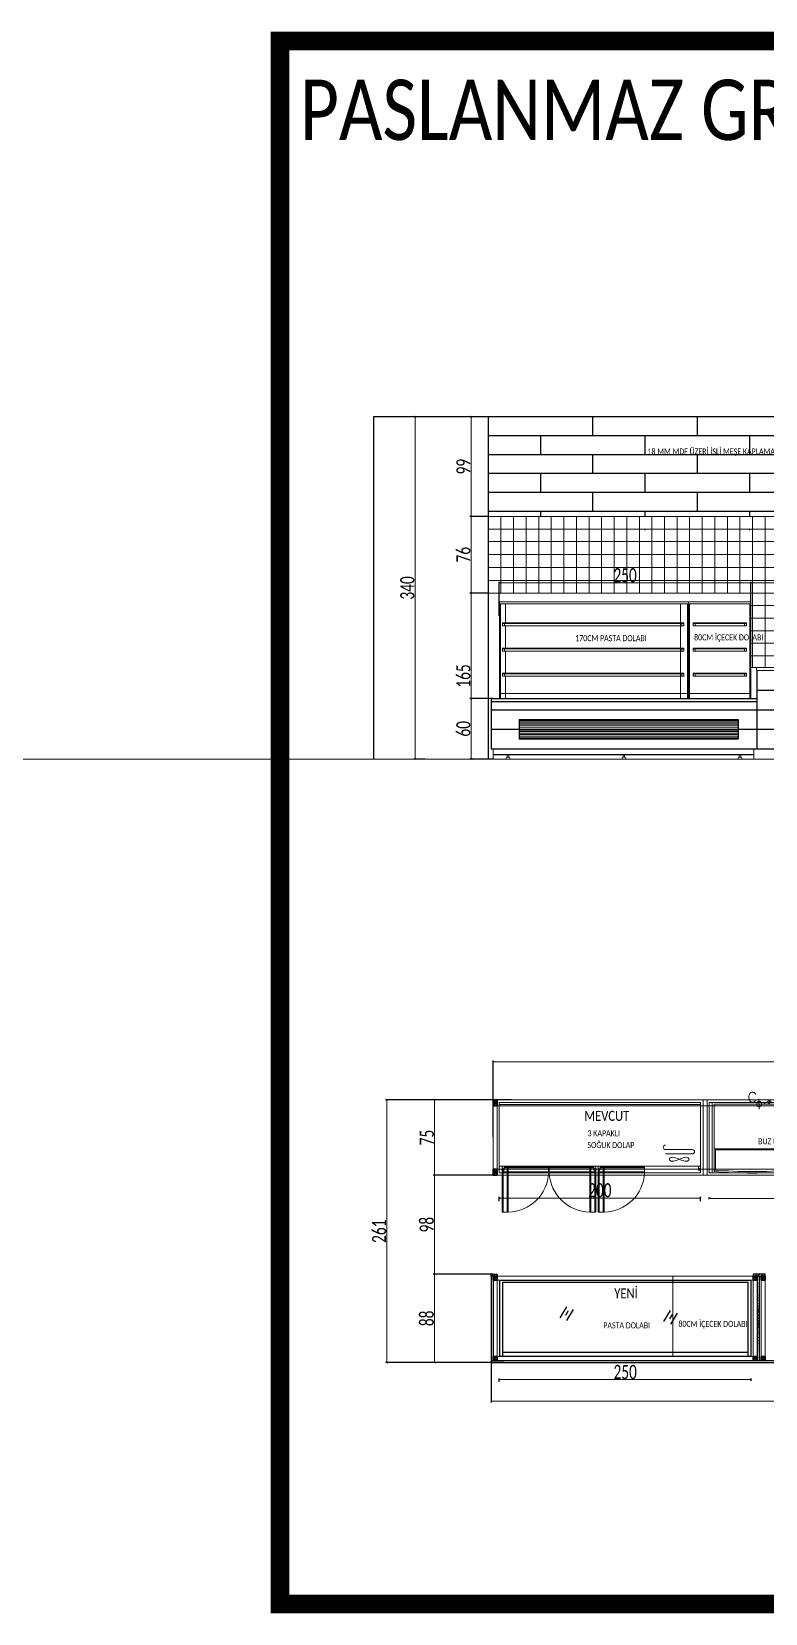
# Model space of a CAD drawing. Header units: millimetres. Extents: x 254888 to 263239, y -110593 to -105042.
# Drawn here: x 256853 to 257583, y -110593 to -109021 of the extents above; entities that cross this region are included whole.
import ezdxf
from ezdxf import colors
from ezdxf.entities.mleader import LeaderData, LeaderLine
from ezdxf.math import Vec2, Vec3

# ---------------------------------------------------------------- set-up
doc = ezdxf.new("R2010")
doc.units = ezdxf.units.MM
doc.header["$PDMODE"] = 2
doc.layers.get('0').update_dxf_attribs({"lineweight": 20})
for name, color, linetype, lineweight in [('ahsap', 34, 'Continuous', 25), ('ahsaparka', 28, 'Continuous', 20), ('ahşap', 32, 'Continuous', 25), ('alcıpan', 14, 'Continuous', 25), ('alçıpan', 12, 'Continuous', 20), ('CAM', 141, 'Continuous', 0), ('demir-1', 103, 'Continuous', 20), ('ince', 58, 'Continuous', 18), ('KP', 167, 'Continuous', 30), ('makineekipman', 156, 'Continuous', 20), ('mermer', 142, 'Continuous', 15), ('mutfak ekipmanları', 167, 'Continuous', 25), ('PASLANMAZ', 19, 'Continuous', 18), ('seramik', 150, 'Continuous', 20), ('ölçü', 251, 'Continuous', 5)]:
    doc.layers.add(name, color=color, linetype=linetype, lineweight=lineweight)
doc.layers.add('yazı', color=11, linetype='Continuous')
doc.styles.add('SIMPLEX', font='SIMPLEX')
doc.styles.add('text2', font='calibri.ttf', dxfattribs={"width": 0.8})
doc.styles.add('Ölçü50', font='calibri.ttf', dxfattribs={"width": 0.7})
doc.dimstyles.new('olcu10', dxfattribs={"dimtxt": 14, "dimasz": 2, "dimexe": 1.25, "dimexo": 0.625, "dimgap": 0.5, "dimtad": 1, "dimdec": 1, "dimrnd": 0.5, "dimzin": 9, "dimtxsty": 'Ölçü50', "dimblk": 'ARCHTICK', "dimcen": 2, "dimclrd": 256, "dimclre": 256, "dimclrt": 6, "dimazin": 2, "dimtfac": 1, "dimtdec": 1, "dimtix": 1, "dimtmove": 0, "dimatfit": 3, "dimldrblk": 'ARCHTICK', "dimfxl": 1, "dimlwd": -1, "dimarcsym": 0})
pattern_1 = [(45, (-22217.945, 5244.4634), (-1.414213562, 1.414213562), []), (45, (-22217.845, 5244.4634), (-1.414213562, 1.414213562), [])]

# ---------------------------------------------------------------- blocks, each defined once
blk = doc.blocks.new('fdg')
at = {"layer": 'KP'}
blk.add_lwpolyline([(249315.5, -96506), (249319.5, -96506), (249319.5, -96510), (249315.5, -96510), (249315.5, -96506), (249319.5, -96510), (249319.5, -96506), (249315.5, -96510)], dxfattribs=at)
blk = doc.blocks.new('60lik')
at = {"layer": 'KP'}
blk.add_lwpolyline([(260700.2, -106004.3), (260704.2, -106004.3), (260704.2, -106010.3), (260700.2, -106010.3), (260700.2, -106004.3), (260704.2, -106010.3), (260704.2, -106004.3), (260700.2, -106010.3)], dxfattribs=at)
blk = doc.blocks.new('PD')
at = {"layer": 'mutfak ekipmanları'}
for p, q in [((259693.1, -106262.8), (259443, -106262.8)), ((259443, -106262.8), (259443, -106337.8)), ((259690.1, -106264.8), (259446, -106264.8)), ((259446, -106264.8), (259446, -106337.8)), ((259690.1, -106337.8), (259690.1, -106264.8)), ((259693.1, -106337.8), (259693.1, -106262.8)), ((259503.4, -106299.9), (259510, -106288.9)), ((259511.4, -106292.8), (259508.8, -106297.3)), ((259510.1, -106302.4), (259516.7, -106291.5)), ((259606.6, -106303.4), (259613.2, -106292.5)), ((259614.6, -106296.4), (259612, -106300.8)), ((259613.3, -106306), (259619.9, -106295)), ((259446, -106333.8), (259690.1, -106333.8)), ((259443, -106337.8), (259693.1, -106337.8))]:
    blk.add_line(p, q, dxfattribs=at)
at = {"layer": 'yazı', "insert": (259546.3, -106304.3, 0), "char_height": 6, "attachment_point": 1, "style": 'text2'}
blk.add_mtext_dynamic_manual_height_columns('PASTA DOLABI', width=527.008, gutter_width=12.5, heights=[0], dxfattribs=at)
blk = doc.blocks.new('_ArchTick')
at = {"color": 0, "linetype": 'ByBlock', "const_width": 0.15}
blk.add_lwpolyline([(-0.5, -0.5), (0.5, 0.5)], dxfattribs=at)
blk = doc.blocks.new('*D39')
at = {"layer": 'DEFPOINTS', "color": 0, "transparency": 16777216}
for p in [(257312.7, -109684.1, 0), (257290.1, -109744.1), (257311.9, -109744.1, 0)]:
    blk.add_point(p, dxfattribs=at)
at = {"layer": 'ölçü', "lineweight": -2, "transparency": 16777216}
for p, q in [((257312.1, -109684.1), (257288.9, -109684.1)), ((257311.3, -109744.1), (257288.9, -109744.1))]:
    blk.add_line(p, q, dxfattribs=at)
at = {"layer": 'ölçü', "transparency": 16777216}
blk.add_line((257290.1, -109684.1), (257290.1, -109744.1), dxfattribs=at)
at = {"layer": 'ölçü', "transparency": 16777216, "xscale": 2, "yscale": 2, "zscale": 2}
for p, rotation in [((257290.1, -109684.1), 90), ((257290.1, -109744.1), 270)]:
    blk.add_blockref('_ArchTick', p, dxfattribs=dict(at, rotation=rotation))
at = {"layer": 'ölçü', "color": 6, "transparency": 16777216, "insert": (257282.4, -109714.1), "char_height": 14, "attachment_point": 5, "rotation": 90, "style": 'Ölçü50'}
blk.add_mtext('60', dxfattribs=at)
blk = doc.blocks.new('*D40')
at = {"layer": 'DEFPOINTS', "color": 0, "transparency": 16777216}
for p in [(257290.1, -109579.2), (257307.3, -109579.2), (257311.9, -109744.1, 0)]:
    blk.add_point(p, dxfattribs=at)
at = {"layer": 'ölçü', "lineweight": -2, "transparency": 16777216}
for p, q in [((257306.6, -109579.2), (257288.9, -109579.2)), ((257311.3, -109744.1), (257288.9, -109744.1))]:
    blk.add_line(p, q, dxfattribs=at)
at = {"layer": 'ölçü', "transparency": 16777216}
blk.add_line((257290.1, -109744.1), (257290.1, -109579.2), dxfattribs=at)
at = {"layer": 'ölçü', "transparency": 16777216, "xscale": 2, "yscale": 2, "zscale": 2}
for p, rotation in [((257290.1, -109579.2), 90), ((257290.1, -109744.1), 270)]:
    blk.add_blockref('_ArchTick', p, dxfattribs=dict(at, rotation=rotation))
at = {"layer": 'ölçü', "color": 6, "transparency": 16777216, "insert": (257282.4, -109661.6), "char_height": 14, "attachment_point": 5, "rotation": 90, "style": 'Ölçü50'}
blk.add_mtext('165', dxfattribs=at)
blk = doc.blocks.new('*D41')
at = {"layer": 'DEFPOINTS', "color": 0, "transparency": 16777216}
for p in [(257290.1, -109503.1), (257307.3, -109503.1, 0), (257307.3, -109579.2)]:
    blk.add_point(p, dxfattribs=at)
at = {"layer": 'ölçü', "lineweight": -2, "transparency": 16777216}
for p, q in [((257306.6, -109503.1), (257288.9, -109503.1)), ((257306.6, -109579.2), (257288.9, -109579.2))]:
    blk.add_line(p, q, dxfattribs=at)
at = {"layer": 'ölçü', "transparency": 16777216}
blk.add_line((257290.1, -109579.2), (257290.1, -109503.1), dxfattribs=at)
at = {"layer": 'ölçü', "transparency": 16777216, "xscale": 2, "yscale": 2, "zscale": 2}
for p, rotation in [((257290.1, -109503.1), 90), ((257290.1, -109579.2), 270)]:
    blk.add_blockref('_ArchTick', p, dxfattribs=dict(at, rotation=rotation))
at = {"layer": 'ölçü', "color": 6, "transparency": 16777216, "insert": (257282.4, -109541.1), "char_height": 14, "attachment_point": 5, "rotation": 90, "style": 'Ölçü50'}
blk.add_mtext('76', dxfattribs=at)
blk = doc.blocks.new('*D42')
at = {"layer": 'DEFPOINTS', "color": 0, "transparency": 16777216}
for p in [(257290.1, -109404.1), (257307.3, -109404.1), (257307.3, -109503.1, 0)]:
    blk.add_point(p, dxfattribs=at)
at = {"layer": 'ölçü', "lineweight": -2, "transparency": 16777216}
for p, q in [((257306.6, -109404.1), (257288.9, -109404.1)), ((257306.6, -109503.1), (257288.9, -109503.1))]:
    blk.add_line(p, q, dxfattribs=at)
at = {"layer": 'ölçü', "transparency": 16777216}
blk.add_line((257290.1, -109503.1), (257290.1, -109404.1), dxfattribs=at)
at = {"layer": 'ölçü', "transparency": 16777216, "xscale": 2, "yscale": 2, "zscale": 2}
for p, rotation in [((257290.1, -109404.1), 90), ((257290.1, -109503.1), 270)]:
    blk.add_blockref('_ArchTick', p, dxfattribs=dict(at, rotation=rotation))
at = {"layer": 'ölçü', "color": 6, "transparency": 16777216, "insert": (257282.4, -109453.6), "char_height": 14, "attachment_point": 5, "rotation": 90, "style": 'Ölçü50'}
blk.add_mtext('99', dxfattribs=at)
blk = doc.blocks.new('*D43')
at = {"layer": 'DEFPOINTS', "color": 0, "transparency": 16777216}
for p in [(257568.1, -109569.2), (257318.1, -109602.6, 0), (257568.1, -109607.8, 0)]:
    blk.add_point(p, dxfattribs=at)
at = {"layer": 'ölçü', "lineweight": -2, "transparency": 16777216}
for p, q in [((257318.1, -109602), (257318.1, -109568)), ((257568.1, -109607.2), (257568.1, -109568))]:
    blk.add_line(p, q, dxfattribs=at)
at = {"layer": 'ölçü', "transparency": 16777216}
blk.add_line((257318.1, -109569.2), (257568.1, -109569.2), dxfattribs=at)
at = {"layer": 'ölçü', "transparency": 16777216, "xscale": 2, "yscale": 2, "zscale": 2, "rotation": 180}
blk.add_blockref('_ArchTick', (257318.1, -109569.2), dxfattribs=at)
at = {"layer": 'ölçü', "transparency": 16777216, "xscale": 2, "yscale": 2, "zscale": 2}
blk.add_blockref('_ArchTick', (257568.1, -109569.2), dxfattribs=at)
at = {"layer": 'ölçü', "color": 6, "transparency": 16777216, "insert": (257443.1, -109561.6), "char_height": 14, "attachment_point": 5, "style": 'Ölçü50'}
blk.add_mtext('250', dxfattribs=at)
blk = doc.blocks.new('*D44')
at = {"layer": 'DEFPOINTS', "color": 0, "transparency": 16777216}
for p in [(258379.8, -109566.7), (258379.8, -109569.2), (257568.1, -109607.8, 0)]:
    blk.add_point(p, dxfattribs=at)
at = {"layer": 'ölçü', "lineweight": -2, "transparency": 16777216}
for p, q in [((257568.1, -109607.2), (257568.1, -109568)), ((258379.8, -109567.3), (258379.8, -109570.5))]:
    blk.add_line(p, q, dxfattribs=at)
at = {"layer": 'ölçü', "transparency": 16777216}
blk.add_line((257568.1, -109569.2), (258379.8, -109569.2), dxfattribs=at)
at = {"layer": 'ölçü', "transparency": 16777216, "xscale": 2, "yscale": 2, "zscale": 2, "rotation": 180}
blk.add_blockref('_ArchTick', (257568.1, -109569.2), dxfattribs=at)
at = {"layer": 'ölçü', "transparency": 16777216, "xscale": 2, "yscale": 2, "zscale": 2}
blk.add_blockref('_ArchTick', (258379.8, -109569.2), dxfattribs=at)
at = {"layer": 'ölçü', "color": 6, "transparency": 16777216, "insert": (257973.9, -109560.1), "char_height": 14, "attachment_point": 5, "style": 'Ölçü50'}
blk.add_mtext('811,5', dxfattribs=at)
blk = doc.blocks.new('*D45')
at = {"layer": 'DEFPOINTS', "color": 0, "transparency": 16777216}
for p in [(257309.9, -110317.2), (258379.8, -110317.2), (258379.8, -110382.3)]:
    blk.add_point(p, dxfattribs=at)
at = {"layer": 'ölçü', "lineweight": -2, "transparency": 16777216}
for p, q in [((257309.9, -110317.9), (257309.9, -110383.6)), ((258379.8, -110317.9), (258379.8, -110383.6))]:
    blk.add_line(p, q, dxfattribs=at)
at = {"layer": 'ölçü', "transparency": 16777216}
blk.add_line((257309.9, -110382.3), (258379.8, -110382.3), dxfattribs=at)
at = {"layer": 'ölçü', "transparency": 16777216, "xscale": 2, "yscale": 2, "zscale": 2, "rotation": 180}
blk.add_blockref('_ArchTick', (257309.9, -110382.3), dxfattribs=at)
at = {"layer": 'ölçü', "transparency": 16777216, "xscale": 2, "yscale": 2, "zscale": 2}
blk.add_blockref('_ArchTick', (258379.8, -110382.3), dxfattribs=at)
at = {"layer": 'ölçü', "color": 6, "transparency": 16777216, "insert": (257844.8, -110374.6), "char_height": 14, "attachment_point": 5, "style": 'Ölçü50'}
blk.add_mtext('1070', dxfattribs=at)
blk = doc.blocks.new('*D128')
at = {"layer": 'DEFPOINTS', "color": 0, "transparency": 16777216}
for p in [(257253.7, -110255.9), (257312.4, -110255.9), (257323.2, -110343.9)]:
    blk.add_point(p, dxfattribs=at)
at = {"layer": 'ölçü', "lineweight": -2, "transparency": 16777216}
for p, q in [((257311.8, -110255.9), (257252.4, -110255.9)), ((257322.5, -110343.9), (257252.4, -110343.9))]:
    blk.add_line(p, q, dxfattribs=at)
at = {"layer": 'ölçü', "transparency": 16777216}
blk.add_line((257253.7, -110343.9), (257253.7, -110255.9), dxfattribs=at)
at = {"layer": 'ölçü', "transparency": 16777216, "xscale": 2, "yscale": 2, "zscale": 2}
for p, rotation in [((257253.7, -110255.9), 90), ((257253.7, -110343.9), 270)]:
    blk.add_blockref('_ArchTick', p, dxfattribs=dict(at, rotation=rotation))
at = {"layer": 'ölçü', "color": 6, "transparency": 16777216, "insert": (257246, -110299.9), "char_height": 14, "attachment_point": 5, "rotation": 90, "style": 'Ölçü50'}
blk.add_mtext('88', dxfattribs=at)
blk = doc.blocks.new('*D129')
at = {"layer": 'DEFPOINTS', "color": 0, "transparency": 16777216}
for p in [(257253.7, -110157.7), (257311.9, -110157.7), (257312.4, -110255.9)]:
    blk.add_point(p, dxfattribs=at)
at = {"layer": 'ölçü', "lineweight": -2, "transparency": 16777216}
for p, q in [((257311.3, -110157.7), (257252.4, -110157.7)), ((257311.8, -110255.9), (257252.4, -110255.9))]:
    blk.add_line(p, q, dxfattribs=at)
at = {"layer": 'ölçü', "transparency": 16777216}
blk.add_line((257253.7, -110255.9), (257253.7, -110157.7), dxfattribs=at)
at = {"layer": 'ölçü', "transparency": 16777216, "xscale": 2, "yscale": 2, "zscale": 2}
for p, rotation in [((257253.7, -110157.7), 90), ((257253.7, -110255.9), 270)]:
    blk.add_blockref('_ArchTick', p, dxfattribs=dict(at, rotation=rotation))
at = {"layer": 'ölçü', "color": 6, "transparency": 16777216, "insert": (257246, -110206.8), "char_height": 14, "attachment_point": 5, "rotation": 90, "style": 'Ölçü50'}
blk.add_mtext('98', dxfattribs=at)
blk = doc.blocks.new('*D130')
at = {"layer": 'DEFPOINTS', "color": 0, "transparency": 16777216}
for p in [(257253.7, -110082.7), (257320.4, -110082.7), (257311.9, -110157.7)]:
    blk.add_point(p, dxfattribs=at)
at = {"layer": 'ölçü', "lineweight": -2, "transparency": 16777216}
for p, q in [((257319.7, -110082.7), (257252.4, -110082.7)), ((257311.3, -110157.7), (257252.4, -110157.7))]:
    blk.add_line(p, q, dxfattribs=at)
at = {"layer": 'ölçü', "transparency": 16777216}
blk.add_line((257253.7, -110157.7), (257253.7, -110082.7), dxfattribs=at)
at = {"layer": 'ölçü', "transparency": 16777216, "xscale": 2, "yscale": 2, "zscale": 2}
for p, rotation in [((257253.7, -110082.7), 90), ((257253.7, -110157.7), 270)]:
    blk.add_blockref('_ArchTick', p, dxfattribs=dict(at, rotation=rotation))
at = {"layer": 'ölçü', "color": 6, "transparency": 16777216, "insert": (257246.1, -110120.2), "char_height": 14, "attachment_point": 5, "rotation": 90, "style": 'Ölçü50'}
blk.add_mtext('75', dxfattribs=at)
blk = doc.blocks.new('*D131')
at = {"layer": 'DEFPOINTS', "color": 0, "transparency": 16777216}
for p in [(257330.9, -110082.7), (257206.3, -110343.9), (257323.2, -110343.9)]:
    blk.add_point(p, dxfattribs=at)
at = {"layer": 'ölçü', "lineweight": -2, "transparency": 16777216}
for p, q in [((257330.3, -110082.7), (257205.1, -110082.7)), ((257322.5, -110343.9), (257205.1, -110343.9))]:
    blk.add_line(p, q, dxfattribs=at)
at = {"layer": 'ölçü', "transparency": 16777216}
blk.add_line((257206.3, -110082.7), (257206.3, -110343.9), dxfattribs=at)
at = {"layer": 'ölçü', "transparency": 16777216, "xscale": 2, "yscale": 2, "zscale": 2}
for p, rotation in [((257206.3, -110082.7), 90), ((257206.3, -110343.9), 270)]:
    blk.add_blockref('_ArchTick', p, dxfattribs=dict(at, rotation=rotation))
at = {"layer": 'ölçü', "color": 6, "transparency": 16777216, "insert": (257198.7, -110213.3), "char_height": 14, "attachment_point": 5, "rotation": 90, "style": 'Ölçü50'}
blk.add_mtext('261', dxfattribs=at)
blk = doc.blocks.new('*D133')
at = {"layer": 'DEFPOINTS', "color": 0, "transparency": 16777216}
for p in [(257233.4, -109404.1), (257234.4, -109744.1), (257245.1, -109744.1)]:
    blk.add_point(p, dxfattribs=at)
at = {"layer": 'ölçü', "lineweight": -2, "transparency": 16777216}
for p, q in [((257234, -109404.1), (257235.6, -109404.1)), ((257244.5, -109744.1), (257233.1, -109744.1))]:
    blk.add_line(p, q, dxfattribs=at)
at = {"layer": 'ölçü', "transparency": 16777216}
blk.add_line((257234.4, -109404.1), (257234.4, -109744.1), dxfattribs=at)
at = {"layer": 'ölçü', "transparency": 16777216, "xscale": 2, "yscale": 2, "zscale": 2}
for p, rotation in [((257234.4, -109404.1), 90), ((257234.4, -109744.1), 270)]:
    blk.add_blockref('_ArchTick', p, dxfattribs=dict(at, rotation=rotation))
at = {"layer": 'ölçü', "color": 6, "transparency": 16777216, "insert": (257226.7, -109574.1), "char_height": 14, "attachment_point": 5, "rotation": 90, "style": 'Ölçü50'}
blk.add_mtext('340', dxfattribs=at)
blk = doc.blocks.new('buz makinası')
for p, q in [((1.5, 65.7), (1.5, 45.5)), ((75.1, 65.6), (75.1, 45.5)), ((0.1, 44.4), (76, 44.4)), ((75.1, 45.5), (1.5, 45.5)), ((44.7, -5.2), (44.8, 5)), ((65.4, 0), (75.7, 0)), ((70.5, -5.1), (70.5, 5.1)), ((55.4, -1), (55.2, -3.3)), ((55.2, -3), (56.2, -3.1)), ((55.3, -2.2), (57.1, -2.4)), ((55.4, -1.4), (56.4, -1.5))]:
    blk.add_line(p, q)
blk.add_lwpolyline([(76, 67), (76, 0), (0, 0), (0, 67)])
blk.add_lwpolyline([(55.2, -3.3, -0.063324), (54.4, -3.2, -0.07639), (53.8, -2.9, -0.107132), (53.5, -2.4, -0.14755), (53.4, -1.9, -0.14755), (53.5, -1.5, -0.107132), (54, -1.2, -0.07639), (54.6, -1, -0.063324), (55.4, -1, -0.063324)], format="xyb")
for centre in [(44.8, -0.1), (70.5, 0)]:
    blk.add_circle(centre, 2.54)
for centre, radius, start, end in [((38, -432.8), 501.3, 85.6523, 94.3477), ((38, -432.8), 499.8, 85.6397, 94.3477), ((53.4, 2.5), 4.47, 216.6875, 269.2772)]:
    blk.add_arc(centre, radius, start, end)
at = {"style": 'SIMPLEX', "text_generation_flag": 4}
for s, p in [('C', (33.4, -1.8)), ('D', (73.8, -2))]:
    blk.add_text(s, height=10.2, rotation=359.8355, dxfattribs=at).set_placement(p)
blk = doc.blocks.new('kademeli tezgah')
for p, q in [((3, -70, 0), (3, 0, 0)), ((153, 0, 0), (3, 0, 0)), ((6, -70, 0), (6, 0, 0)), ((150, -70, 0), (150, 0, 0)), ((153, -70, 0), (153, 0, 0)), ((153, -70, 0), (3, -70, 0))]:
    blk.add_line(p, q)
at = {"extrusion": (-1.28212e-09, 2.13547e-09, 1), "elevation": 0}
blk.add_lwpolyline([(147.6, -10), (147.6, -70), (87.6, -70), (87.6, -10)], close=True, dxfattribs=at)
at = {"extrusion": (1.28208e-09, -2.13547e-09, -1), "zscale": -1, "rotation": 180.0000002670029}
blk.add_blockref('buz makinası', (-7.7, -1.7, 0), dxfattribs=at)
blk = doc.blocks.new('mevcutt')
at = {"layer": 'makineekipman', "extrusion": (-6.3311e-09, 1.52846e-08, 1)}
for p, q in [((260610.5, -105749.5, 0), (260410.5, -105749.5, 0)), ((260608.5, -105811, 0), (260410.5, -105811, 0)), ((260413.4, -105812.5, 0), (260413.4, -105816.5, 0)), ((260413.4, -105816.5, 0), (260459.6, -105816.5, 0)), ((260414.4, -105815, 0), (260414.4, -105856.5, 0)), ((260459.6, -105812.5, 0), (260415.4, -105812.5, 0)), ((260418.4, -105856.5, 0), (260418.4, -105811, 0)), ((260459.6, -105816.5, 0), (260459.6, -105812.5, 0)), ((260460.3, -105816.5, 0), (260460.3, -105812.5, 0)), ((260460.3, -105812.5, 0), (260504.5, -105812.5, 0)), ((260506.5, -105816.5, 0), (260460.3, -105816.5, 0)), ((260501.5, -105856.5, 0), (260501.5, -105811, 0)), ((260505.5, -105815, 0), (260505.5, -105856.5, 0)), ((260506.5, -105812.5, 0), (260506.5, -105816.5, 0)), ((260508.7, -105812.5, 0), (260508.7, -105816.5, 0)), ((260508.7, -105816.5, 0), (260554.9, -105816.5, 0)), ((260509.7, -105815, 0), (260509.7, -105856.5, 0)), ((260554.9, -105812.5, 0), (260510.7, -105812.5, 0)), ((260513.7, -105856.5, 0), (260513.7, -105811, 0)), ((260554.9, -105816.5, 0), (260554.9, -105812.5, 0))]:
    blk.add_line(p, q, dxfattribs=at)
at = {"layer": 'makineekipman', "extrusion": (-6.3311e-09, 1.52846e-08, 1), "elevation": 0}
blk.add_lwpolyline([(260410.5, -105817.5), (260610.5, -105817.5), (260610.5, -105747.5), (260410.5, -105747.5)], close=True, dxfattribs=at)
for points in [[(260602.5, -105794.4), (260575.8, -105794.4, -1), (260575.8, -105790)], [(260575.8, -105798.7), (260602.5, -105798.7, 1), (260602.5, -105794.4)]]:
    blk.add_lwpolyline(points, format="xyb", dxfattribs=at)
at = {"layer": 'makineekipman', "extrusion": (-6.3311e-09, 1.52846e-08, 1)}
blk.add_lwpolyline([(260596.3, -105806), (260594.9, -105805.9), (260593.2, -105805.4), (260591.3, -105804.8), (260589.4, -105804), (260587.4, -105803.3), (260585.6, -105802.7), (260583.9, -105802.2), (260582.4, -105802), (260581.3, -105802.2), (260580.4, -105802.7), (260579.9, -105803.3), (260579.8, -105804), (260579.9, -105804.8), (260580.4, -105805.4), (260581.3, -105805.9), (260582.4, -105806), (260583.9, -105805.9), (260585.6, -105805.4), (260587.4, -105804.8), (260589.4, -105804), (260591.3, -105803.3), (260593.2, -105802.7), (260594.9, -105802.2), (260596.3, -105802), (260597.5, -105802.2), (260598.3, -105802.7), (260598.8, -105803.3), (260599, -105804), (260598.8, -105804.8), (260598.3, -105805.4), (260597.5, -105805.9)], close=True, dxfattribs=at)
at = {"layer": 'makineekipman', "extrusion": (-6.3311e-09, 1.52846e-08, 1), "elevation": 0}
for points in [[(260415.4, -105814.5), (260415.4, -105811), (260413.4, -105811), (260413.4, -105814.5)], [(260419.4, -105811), (260413.4, -105811), (260413.4, -105856.5), (260419.4, -105856.5), (260419.4, -105811)], [(260413.4, -105811.5), (260413.4, -105817.5), (260459.6, -105817.5), (260459.6, -105811.5), (260415.4, -105811.5)], [(260506.5, -105811.5), (260506.5, -105817.5), (260460.3, -105817.5), (260460.3, -105811.5), (260504.5, -105811.5)], [(260500.5, -105811), (260506.5, -105811), (260506.5, -105856.5), (260500.5, -105856.5), (260500.5, -105811)], [(260504.5, -105814.5), (260504.5, -105811), (260506.5, -105811), (260506.5, -105814.5)], [(260510.7, -105814.5), (260510.7, -105811), (260508.7, -105811), (260508.7, -105814.5)], [(260514.7, -105811), (260508.7, -105811), (260508.7, -105856.5), (260514.7, -105856.5), (260514.7, -105811)], [(260508.7, -105811.5), (260508.7, -105817.5), (260554.9, -105817.5), (260554.9, -105811.5), (260510.7, -105811.5)], [(260608.5, -105814.5), (260608.5, -105811), (260610.5, -105811), (260610.5, -105814.5)]]:
    blk.add_lwpolyline(points, dxfattribs=at)
at = {"layer": 'makineekipman', "extrusion": (-6.3311e-09, 1.52846e-08, 1)}
for centre in [(260414.4, -105813.8, 0), (260505.6, -105813.8, 0), (260509.6, -105813.8, 0), (260609.5, -105813.8, 0)]:
    blk.add_circle(centre, 0.596, dxfattribs=at)
for centre, radius, start, end in [((260414.4, -105813.7, 0), 1.25, 216.8699, 323.1301), ((260418.8, -105815.6, 0), 40.9, 270.8691, 357.3948), ((260501.1, -105815.6, 0), 40.9, 182.6052, 269.1309), ((260505.5, -105813.7, 0), 1.25, 216.8699, 323.1301), ((260509.7, -105813.7, 0), 1.25, 216.8699, 323.1301), ((260514.1, -105815.6, 0), 40.9, 270.8691, 357.3948), ((260609.5, -105813.7, 0), 1.25, 216.8328, 323.093)]:
    blk.add_arc(centre, radius, start, end, dxfattribs=at)
blk = doc.blocks.new('*D134')
at = {"layer": 'DEFPOINTS', "color": 0, "transparency": 16777216}
for p in [(257318, -110183.9, 0), (257518, -110180.4), (257518, -110183.9, 0)]:
    blk.add_point(p, dxfattribs=at)
at = {"layer": 'ölçü', "lineweight": -2, "transparency": 16777216}
for p, q in [((257318, -110183.3), (257318, -110179.1)), ((257518, -110183.3), (257518, -110179.1))]:
    blk.add_line(p, q, dxfattribs=at)
at = {"layer": 'ölçü', "transparency": 16777216}
blk.add_line((257318, -110180.4), (257518, -110180.4), dxfattribs=at)
at = {"layer": 'ölçü', "transparency": 16777216, "xscale": 2, "yscale": 2, "zscale": 2, "rotation": 180}
blk.add_blockref('_ArchTick', (257318, -110180.4), dxfattribs=at)
at = {"layer": 'ölçü', "transparency": 16777216, "xscale": 2, "yscale": 2, "zscale": 2}
blk.add_blockref('_ArchTick', (257518, -110180.4), dxfattribs=at)
at = {"layer": 'ölçü', "color": 6, "transparency": 16777216, "insert": (257418, -110172.7), "char_height": 14, "attachment_point": 5, "style": 'Ölçü50'}
blk.add_mtext('200', dxfattribs=at)
blk = doc.blocks.new('*D135')
at = {"layer": 'DEFPOINTS', "color": 0, "transparency": 16777216}
for p in [(257526.8, -110181.5, 0), (257676.8, -110180.8), (257676.8, -110182.6, 0)]:
    blk.add_point(p, dxfattribs=at)
at = {"layer": 'ölçü', "lineweight": -2, "transparency": 16777216}
for p, q in [((257526.8, -110180.8), (257526.8, -110179.6)), ((257676.8, -110181.9), (257676.8, -110179.6))]:
    blk.add_line(p, q, dxfattribs=at)
at = {"layer": 'ölçü', "transparency": 16777216}
blk.add_line((257526.8, -110180.8), (257676.8, -110180.8), dxfattribs=at)
at = {"layer": 'ölçü', "transparency": 16777216, "xscale": 2, "yscale": 2, "zscale": 2, "rotation": 180}
blk.add_blockref('_ArchTick', (257526.8, -110180.8), dxfattribs=at)
at = {"layer": 'ölçü', "transparency": 16777216, "xscale": 2, "yscale": 2, "zscale": 2}
blk.add_blockref('_ArchTick', (257676.8, -110180.8), dxfattribs=at)
at = {"layer": 'ölçü', "color": 6, "transparency": 16777216, "insert": (257601.8, -110173.1), "char_height": 14, "attachment_point": 5, "style": 'Ölçü50'}
blk.add_mtext('150', dxfattribs=at)
blk = doc.blocks.new('*D142')
at = {"layer": 'DEFPOINTS', "color": 0, "transparency": 16777216}
for p in [(257318.1, -110363.7), (257568.3, -110360.8), (257568.3, -110362.6)]:
    blk.add_point(p, dxfattribs=at)
at = {"layer": 'ölçü', "lineweight": -2, "transparency": 16777216}
for p, q in [((257318.1, -110363.1), (257318.1, -110359.6)), ((257568.3, -110362), (257568.3, -110359.6))]:
    blk.add_line(p, q, dxfattribs=at)
at = {"layer": 'ölçü', "transparency": 16777216}
blk.add_line((257318.1, -110360.8), (257568.3, -110360.8), dxfattribs=at)
at = {"layer": 'ölçü', "transparency": 16777216, "xscale": 2, "yscale": 2, "zscale": 2, "rotation": 180}
blk.add_blockref('_ArchTick', (257318.1, -110360.8), dxfattribs=at)
at = {"layer": 'ölçü', "transparency": 16777216, "xscale": 2, "yscale": 2, "zscale": 2}
blk.add_blockref('_ArchTick', (257568.3, -110360.8), dxfattribs=at)
at = {"layer": 'ölçü', "color": 6, "transparency": 16777216, "insert": (257443.2, -110353.2), "char_height": 14, "attachment_point": 5, "style": 'Ölçü50'}
blk.add_mtext('250', dxfattribs=at)
blk = doc.blocks.new('*D289')
at = {"layer": 'DEFPOINTS', "color": 0, "transparency": 16777216}
for p in [(258549.9, -110045.1), (257311.9, -110120.2), (258549.9, -110120.2)]:
    blk.add_point(p, dxfattribs=at)
at = {"layer": 'ölçü', "lineweight": -2, "transparency": 16777216}
for p, q in [((257311.9, -110119.6), (257311.9, -110043.8)), ((258549.9, -110119.6), (258549.9, -110043.8))]:
    blk.add_line(p, q, dxfattribs=at)
at = {"layer": 'ölçü', "transparency": 16777216}
blk.add_line((257311.9, -110045.1), (258549.9, -110045.1), dxfattribs=at)
at = {"layer": 'ölçü', "transparency": 16777216, "xscale": 2, "yscale": 2, "zscale": 2, "rotation": 180}
blk.add_blockref('_ArchTick', (257311.9, -110045.1), dxfattribs=at)
at = {"layer": 'ölçü', "transparency": 16777216, "xscale": 2, "yscale": 2, "zscale": 2}
blk.add_blockref('_ArchTick', (258549.9, -110045.1), dxfattribs=at)
at = {"layer": 'ölçü', "color": 6, "transparency": 16777216, "insert": (257930.9, -110037.4), "char_height": 14, "attachment_point": 5, "style": 'Ölçü50'}
blk.add_mtext('1238', dxfattribs=at)

msp = doc.modelspace()

# ---------------------------------------------------------------- hatches: boundary and pattern name
at = {"layer": 'ahsap'}
h = msp.add_hatch(dxfattribs=at)
h.set_pattern_fill('JIS_LC_20A', color=0, scale=0.1)
h.set_pattern_definition(pattern_1)
h.paths.add_polyline_path([(257309.879, -110257.852), (257309.879, -110255.852), (257315.879, -110255.852), (257315.879, -110257.852)])
h = msp.add_hatch(dxfattribs=at)
h.set_pattern_fill('JIS_LC_20A', color=0, scale=0.1)
h.set_pattern_definition(pattern_1)
h.paths.add_polyline_path([(257582.444, -110257.852), (257582.444, -110255.852), (257570.444, -110255.852), (257570.444, -110257.852)])
h = msp.add_hatch(dxfattribs=at)
h.set_pattern_fill('JIS_LC_20A', color=0, scale=0.1)
h.set_pattern_definition(pattern_1)
edge = h.paths.add_edge_path()
edge.add_line((257576.444, -110257.852), (257576.444, -110341.852))
edge.add_line((257574.444, -110257.852), (257574.444, -110341.852))

# ---------------------------------------------------------------- linework, layer by layer
msp.add_line((254887.659, -109744.117), (258541.621, -109744.117))
at = {"color": 5}
for p, q in [((257325.945, -109742.282, 0), (257325.945, -109740.117, 0)), ((257327.456, -109742.25, 0), (257327.456, -109740.117, 0)), ((257441.141, -109742.282, 0), (257441.141, -109740.117, 0)), ((257442.653, -109742.25, 0), (257442.653, -109740.117, 0)), ((257556.486, -109742.282, 0), (257556.486, -109740.117, 0)), ((257557.997, -109742.25, 0), (257557.997, -109740.117, 0))]:
    msp.add_line(p, q, dxfattribs=at)
at = {"color": 1, "const_width": 18.492}
msp.add_lwpolyline([(257100.03, -109030.619), (262946.71, -109030.619), (262946.71, -110583.763), (257100.03, -110583.763)], close=True, dxfattribs=at)
at = {"color": 5}
for centre in [(257326.74, -109744.117), (257441.937, -109744.117), (257557.281, -109744.117)]:
    msp.add_arc(centre, 2, 0, 180, dxfattribs=at)
at = {"layer": 'ahsap'}
for p, q in [((257311.879, -110257.852), (257311.879, -110341.852)), ((257309.879, -110341.852), (258379.754, -110341.852))]:
    msp.add_line(p, q, dxfattribs=at)
at = {"layer": 'ahsap', "elevation": 0}
msp.add_lwpolyline([(257571.138, -109740.117), (257311.879, -109740.117)], dxfattribs=at)
at = {"layer": 'ahsap'}
for points in [[(257311.879, -110257.852), (257309.879, -110257.852), (257309.879, -110343.852), (258379.754, -110343.852), (258379.754, -110255.852), (258373.754, -110255.852)], [(257574.444, -110257.852), (257574.444, -110341.852)], [(257576.444, -110257.852), (257576.444, -110341.852)]]:
    msp.add_lwpolyline(points, dxfattribs=at)
for points in [[(257309.879, -110257.852), (257309.879, -110255.852), (257315.879, -110255.852), (257315.879, -110257.852)], [(257582.444, -110257.852), (257582.444, -110255.852), (257570.444, -110255.852), (257570.444, -110257.852)]]:
    msp.add_lwpolyline(points, close=True, dxfattribs=at)
at = {"layer": 'ahsaparka'}
for p, q in [((257410.827, -109422.617), (257410.827, -109404.117)), ((257411.127, -109422.617), (257411.127, -109404.117)), ((257514.687, -109422.617), (257514.687, -109404.117)), ((257514.987, -109422.617), (257514.987, -109404.117)), ((257307.267, -109422.617, 0), (258379.754, -109422.617)), ((257307.267, -109422.917, 0), (258379.754, -109422.917)), ((257358.897, -109441.417), (257358.897, -109422.917)), ((257359.197, -109441.417), (257359.197, -109422.917)), ((257462.757, -109441.417), (257462.757, -109422.917)), ((257463.057, -109441.417), (257463.057, -109422.917)), ((257566.617, -109441.417), (257566.617, -109422.917)), ((257566.917, -109441.417), (257566.917, -109422.917)), ((257307.267, -109441.417, 0), (258379.754, -109441.417)), ((257307.267, -109441.717, 0), (258379.754, -109441.717)), ((257410.827, -109460.217, 0), (257410.827, -109441.717, 0)), ((257411.127, -109460.217, 0), (257411.127, -109441.717, 0)), ((257514.687, -109460.217, 0), (257514.687, -109441.717, 0)), ((257514.987, -109460.217, 0), (257514.987, -109441.717, 0)), ((257307.267, -109460.217, 0), (258379.754, -109460.217)), ((257307.267, -109460.517, 0), (258379.754, -109460.517)), ((257358.897, -109479.017, 0), (257358.897, -109460.517, 0)), ((257359.197, -109479.017, 0), (257359.197, -109460.517, 0)), ((257462.757, -109479.017, 0), (257462.757, -109460.517, 0)), ((257463.057, -109479.017, 0), (257463.057, -109460.517, 0)), ((257566.617, -109479.017, 0), (257566.617, -109460.517, 0)), ((257566.917, -109479.017, 0), (257566.917, -109460.517, 0)), ((257307.267, -109479.017, 0), (258379.754, -109479.017)), ((257307.267, -109479.317, 0), (258379.754, -109479.317)), ((257410.827, -109497.817, 0), (257410.827, -109479.317, 0)), ((257411.127, -109497.817, 0), (257411.127, -109479.317, 0)), ((257514.687, -109497.817, 0), (257514.687, -109479.317, 0)), ((257514.987, -109497.817, 0), (257514.987, -109479.317, 0)), ((257307.267, -109497.817, 0), (258379.754, -109497.817)), ((257307.267, -109498.117, 0), (258379.754, -109498.117)), ((257358.897, -109503.117, 0), (257358.897, -109498.117, 0)), ((257359.197, -109503.117, 0), (257359.197, -109498.117, 0)), ((257462.757, -109503.117, 0), (257462.757, -109498.117, 0)), ((257463.057, -109503.117, 0), (257463.057, -109498.117, 0)), ((257566.617, -109503.117, 0), (257566.617, -109498.117, 0)), ((257566.917, -109503.117, 0), (257566.917, -109498.117, 0)), ((257462.757, -109516.617, 0), (257462.757, -109515.617, 0)), ((257463.057, -109516.617, 0), (257463.057, -109515.617, 0)), ((257566.617, -109516.617, 0), (257566.617, -109515.617, 0)), ((257566.917, -109516.617, 0), (257566.917, -109515.617, 0))]:
    msp.add_line(p, q, dxfattribs=at)
at = {"layer": 'ahşap'}
for p, q in [((257309.879, -109684.117), (257574.138, -109684.117, 0)), ((257309.879, -109684.117), (257309.879, -109734.117)), ((257574.138, -109675.617, 0), (258379.754, -109675.617, 0)), ((257309.879, -109687.117), (257574.138, -109687.117, 0)), ((257309.879, -109695.117), (258379.754, -109695.117, 0)), ((257309.879, -109714.617), (257574.138, -109714.617, 0)), ((257337.968, -109704.9, 0), (257337.968, -109723.9, 0)), ((257337.968, -109704.9, 0), (257555.602, -109704.9, 0)), ((257574.138, -109714.617, 0), (258379.754, -109714.617, 0)), ((257337.968, -109723.9, 0), (257555.602, -109723.9, 0)), ((257309.879, -109734.117), (258379.754, -109734.117, 0))]:
    msp.add_line(p, q, dxfattribs=at)
at = {"layer": 'ahşap', "elevation": 0}
for points in [[(257574.138, -109656.117), (257574.138, -109734.117)], [(257555.602, -109704.9), (257555.602, -109723.9)]]:
    msp.add_lwpolyline(points, dxfattribs=at)
at = {"layer": 'alcıpan'}
for points in [[(258379.754, -109744.117), (258379.754, -109404.117), (257193.083, -109404.117), (257193.083, -109744.117)], [(257307.267, -109744.117), (257307.267, -109404.117)]]:
    msp.add_lwpolyline(points, dxfattribs=at)
at = {"layer": 'CAM'}
for p, q in [((257506.14, -109587.918, 0), (257318.138, -109587.918, 0)), ((257318.138, -109587.918, 0), (257318.138, -109684.117, 0)), ((257506.14, -109589.918, 0), (257318.138, -109589.918, 0)), ((257319.138, -109684.117, 0), (257319.138, -109589.918, 0)), ((257324.138, -109608.917, 0), (257324.138, -109589.918, 0)), ((257498.136, -109684.117, 0), (257498.136, -109589.918, 0)), ((257505.14, -109684.117, 0), (257505.14, -109589.918, 0)), ((257506.14, -109587.918, 0), (257506.14, -109684.117, 0)), ((257568.14, -109587.918, 0), (257506.14, -109587.918, 0)), ((257568.14, -109589.918, 0), (257506.14, -109589.918, 0)), ((257507.14, -109684.117, 0), (257507.14, -109589.918, 0)), ((257567.14, -109684.117, 0), (257567.14, -109589.918, 0)), ((257568.14, -109587.918, 0), (257568.14, -109684.117, 0)), ((257501.64, -109608.917, 0), (257321.138, -109608.917, 0)), ((257321.138, -109611.917, 0), (257321.138, -109608.917, 0)), ((257501.64, -109609.517, 0), (257321.138, -109609.517, 0)), ((257501.64, -109611.917, 0), (257321.138, -109611.917, 0)), ((257323.138, -109611.917, 0), (257323.138, -109609.517, 0)), ((257324.138, -109633.917, 0), (257324.138, -109611.917, 0)), ((257499.64, -109611.917, 0), (257499.64, -109609.517, 0)), ((257501.64, -109611.917, 0), (257501.64, -109608.917, 0)), ((257563.64, -109608.917, 0), (257510.64, -109608.917, 0)), ((257510.64, -109611.917, 0), (257510.64, -109608.917, 0)), ((257563.64, -109609.517, 0), (257510.64, -109609.517, 0)), ((257563.64, -109611.917, 0), (257510.64, -109611.917, 0)), ((257512.64, -109611.917, 0), (257512.64, -109609.517, 0)), ((257561.64, -109611.917, 0), (257561.64, -109609.517, 0)), ((257563.64, -109611.917, 0), (257563.64, -109608.917, 0)), ((257501.64, -109633.917, 0), (257321.138, -109633.917, 0)), ((257321.138, -109636.917, 0), (257321.138, -109633.917, 0)), ((257501.64, -109634.517, 0), (257321.138, -109634.517, 0)), ((257501.64, -109636.917, 0), (257321.138, -109636.917, 0)), ((257323.138, -109636.917, 0), (257323.138, -109634.517, 0)), ((257324.138, -109658.917, 0), (257324.138, -109636.917, 0)), ((257499.64, -109636.917, 0), (257499.64, -109634.517, 0)), ((257563.64, -109633.917, 0), (257510.64, -109633.917, 0)), ((257510.64, -109636.917, 0), (257510.64, -109633.917, 0)), ((257563.64, -109634.517, 0), (257510.64, -109634.517, 0)), ((257563.64, -109636.917, 0), (257510.64, -109636.917, 0)), ((257512.64, -109636.917, 0), (257512.64, -109634.517, 0)), ((257561.64, -109636.917, 0), (257561.64, -109634.517, 0)), ((257563.64, -109636.917, 0), (257563.64, -109633.917, 0)), ((257501.64, -109658.917, 0), (257321.138, -109658.917, 0)), ((257321.138, -109661.917, 0), (257321.138, -109658.917, 0)), ((257501.64, -109659.517, 0), (257321.138, -109659.517, 0)), ((257501.64, -109661.917, 0), (257321.138, -109661.917, 0)), ((257323.138, -109661.917, 0), (257323.138, -109659.517, 0)), ((257324.138, -109684.117, 0), (257324.138, -109661.917, 0)), ((257499.64, -109661.917, 0), (257499.64, -109659.517, 0)), ((257501.64, -109661.917, 0), (257501.64, -109658.917, 0)), ((257510.64, -109661.917, 0), (257510.64, -109658.917, 0)), ((257563.64, -109658.917, 0), (257510.64, -109658.917, 0)), ((257563.64, -109659.517, 0), (257510.64, -109659.517, 0)), ((257563.64, -109661.917, 0), (257510.64, -109661.917, 0)), ((257512.64, -109661.917, 0), (257512.64, -109659.517, 0)), ((257561.64, -109661.917, 0), (257561.64, -109659.517, 0)), ((257563.64, -109661.917, 0), (257563.64, -109658.917, 0)), ((257504.14, -109679.117, 0), (257319.138, -109679.117, 0)), ((257567.14, -109679.117, 0), (257507.14, -109679.117, 0))]:
    msp.add_line(p, q, dxfattribs=at)
at = {"layer": 'CAM', "elevation": 0}
for points in [[(257501.64, -109633.917), (257501.64, -109636.917)], [(257568.14, -109684.117), (257318.138, -109684.117)]]:
    msp.add_lwpolyline(points, dxfattribs=at)
at = {"layer": 'demir-1'}
for p, q in [((257582.444, -110257.852), (257311.879, -110257.852)), ((257574.444, -110261.852), (257311.879, -110261.852)), ((257315.879, -110337.852), (257315.879, -110257.852)), ((257490.444, -110257.852), (257490.444, -110337.852))]:
    msp.add_line(p, q, dxfattribs=at)
for points in [[(257311.879, -110082.746), (257311.879, -110157.746)], [(257311.879, -110082.746), (258549.879, -110082.746)], [(257311.879, -110088.746), (258549.879, -110088.746)], [(257315.879, -110082.746), (257315.879, -110157.746)], [(257520.773, -110082.746), (257520.773, -110157.746)], [(257524.773, -110082.746), (257524.773, -110157.746)], [(257311.879, -110151.746), (258549.879, -110151.746)], [(258549.879, -110157.746), (257311.879, -110157.746)], [(257570.444, -110257.852), (257570.444, -110341.852)], [(257578.444, -110257.852), (257578.444, -110341.852)], [(257578.444, -110261.852), (257582.444, -110261.852)], [(257582.444, -110257.852), (257582.444, -110341.852)], [(257315.879, -110337.852), (257574.444, -110337.852)]]:
    msp.add_lwpolyline(points, dxfattribs=at)
msp.add_arc((257435.748, -110262.076), 75.87, 267.076435, 267.222969, dxfattribs=at)
at = {"layer": 'ince'}
for p, q in [((257337.968, -109706.117, 0), (257555.602, -109706.117, 0)), ((257337.968, -109707.617, 0), (257555.602, -109707.617, 0)), ((257337.968, -109709.117, 0), (257555.602, -109709.117, 0)), ((257337.968, -109710.617, 0), (257555.602, -109710.617, 0)), ((257337.968, -109712.617, 0), (257555.602, -109712.617, 0)), ((257337.968, -109715.4, 0), (257555.602, -109715.4, 0)), ((257337.968, -109716.9, 0), (257555.602, -109716.9, 0)), ((257337.968, -109718.4, 0), (257555.602, -109718.4, 0)), ((257337.968, -109719.9, 0), (257555.602, -109719.9, 0)), ((257337.968, -109721.4, 0), (257555.602, -109721.4, 0)), ((257337.968, -109722.9, 0), (257555.602, -109722.9, 0))]:
    msp.add_line(p, q, dxfattribs=at)
at = {"layer": 'mermer'}
for p, q in [((257573.638, -109653.117, 0), (258378.754, -109653.117, 0)), ((257573.638, -109656.117, 0), (257573.638, -109653.117, 0)), ((257573.638, -109656.117, 0), (258378.754, -109656.117, 0))]:
    msp.add_line(p, q, dxfattribs=at)
at = {"layer": 'PASLANMAZ'}
msp.add_line((257311.879, -109734.117, 0), (257311.879, -109744.117, 0), dxfattribs=at)
at = {"layer": 'PASLANMAZ', "elevation": 0}
msp.add_lwpolyline([(257571.138, -109734.117), (257571.138, -109744.117)], dxfattribs=at)
at = {"layer": 'seramik', "elevation": 0}
for points in [[(258379.754, -109503.117), (257307.267, -109503.117)], [(257307.267, -109503.117), (257307.267, -109579.156)], [(257319.767, -109503.117), (257319.767, -109579.156)], [(257332.267, -109503.117), (257332.267, -109579.156)], [(257344.767, -109503.117), (257344.767, -109579.156)], [(257357.267, -109503.117), (257357.267, -109579.156)], [(257369.767, -109503.117), (257369.767, -109579.156)], [(257382.267, -109503.117), (257382.267, -109579.156)], [(257394.767, -109503.117), (257394.767, -109579.156)], [(257407.267, -109503.117), (257407.267, -109579.156)], [(257419.767, -109503.117), (257419.767, -109579.156)], [(257432.267, -109503.117), (257432.267, -109579.156)], [(257444.767, -109503.117), (257444.767, -109579.156)], [(257457.267, -109503.117), (257457.267, -109579.156)], [(257469.767, -109503.117), (257469.767, -109579.156)], [(257482.267, -109503.117), (257482.267, -109579.156)], [(257494.767, -109503.117), (257494.767, -109579.156)], [(257507.267, -109503.117), (257507.267, -109579.156)], [(257519.767, -109503.117), (257519.767, -109579.156)], [(257532.267, -109503.117), (257532.267, -109579.156)], [(257544.767, -109503.117), (257544.767, -109579.156)], [(257557.267, -109503.117), (257557.267, -109579.156)], [(257569.767, -109503.117), (257569.767, -109579.156)], [(257569.767, -109503.117), (257569.767, -109653.117)], [(257582.267, -109503.117), (257582.267, -109653.117)], [(258379.754, -109515.617), (257307.267, -109515.617)], [(258379.754, -109528.117), (257307.267, -109528.117)], [(258379.754, -109540.964), (257307.267, -109540.964)], [(258379.754, -109553.81), (257307.267, -109553.81)], [(258379.754, -109566.656), (257307.267, -109566.656)], [(258379.754, -109579.156), (257307.267, -109579.156)], [(258379.754, -109591.656), (257568.14, -109591.656)], [(258379.754, -109604.156), (257568.14, -109604.156)], [(258379.754, -109616.656), (257568.14, -109616.656)], [(258379.754, -109629.156), (257568.14, -109629.156)], [(258379.754, -109641.656), (257568.14, -109641.656)], [(258379.754, -109653.117), (257568.14, -109653.117)]]:
    msp.add_lwpolyline(points, dxfattribs=at)

# ---------------------------------------------------------------- block references
at = {"layer": 'alçıpan'}
msp.add_blockref('mevcutt', (-3092.503, -4337.77), dxfattribs=at)
at = {"layer": 'demir-1'}
for name, p in [('60lik', (-3388.307, -4078.413)), ('60lik', (-3388.307, -4147.413)), ('PD', (-2124.834, -3999.587))]:
    msp.add_blockref(name, p, dxfattribs=at)
at = {"layer": 'makineekipman', "extrusion": (-1.73341e-08, -6.73534e-11, 1)}
msp.add_blockref('kademeli tezgah', (257523.772, -110085.308, -0.004), dxfattribs=at)
at = {"layer": 'makineekipman'}
for p in [(7996.38, -13751.852), (8254.945, -13751.852), (8262.945, -13751.852), (7996.38, -13831.852), (8254.945, -13831.852), (8262.945, -13831.852)]:
    msp.add_blockref('fdg', p, dxfattribs=at)

# ---------------------------------------------------------------- texts
at = {"layer": 'yazı', "style": 'text2', "width": 0.8}
for s, p in [('SOĞUK DOLAP', (257405.679, -110130.711)), ('3 KAPAKLI', (257405.764, -110118.902))]:
    msp.add_text(s, height=6, dxfattribs=at).set_placement(p)
at = {"layer": 'yazı', "width": 844.20926, "attachment_point": 5, "style": 'text2'}
for s, insert, char_height in [('{\\fCalibri Light|b0|i0|c162|p34;PASLANMAZ GRUPLARI SD}', (257522.328, -109099.429), 60), ('170CM PASTA DOLABI', (257429.098, -109624.051, 0), 6), ('80CM İÇECEK DOLABI', (257546.063, -109624.051, 0), 6), ('80CM İÇECEK DOLABI', (257530.448, -110306.155, 0), 6)]:
    msp.add_mtext(s, dxfattribs=dict(at, insert=insert, char_height=char_height))
at = {"layer": 'yazı', "attachment_point": 1, "style": 'text2'}
for s, insert, char_height in [('{\\C3;MEVCUT}', (257402.655, -110093.706, 0), 10), ('BUZ MAK+DEEP.DOLABI', (257575.335, -110120.885, 0), 6), ('{\\C3;YENİ}', (257432.397, -110270.132, 0), 10)]:
    msp.add_mtext_dynamic_manual_height_columns(s, width=527.00794, gutter_width=12.5, heights=[0], dxfattribs=dict(at, insert=insert, char_height=char_height))

# ---------------------------------------------------------------- dimensions: what is measured, and where the dimension line sits
at = {"layer": 'ölçü'}
for base, p1, p2, picture, middle in [((257234.35, -109744.117), (257233.37, -109404.117), (257245.14, -109744.117), '*D133', (257226.678, -109574.117)), ((257290.104, -109404.117), (257307.267, -109503.117, 0), (257307.267, -109404.117), '*D42', (257282.432, -109453.617)), ((257290.104, -109503.117), (257307.267, -109579.156), (257307.267, -109503.117, 0), '*D41', (257282.437, -109541.137)), ((257290.104, -109579.156), (257311.879, -109744.117, 0), (257307.267, -109579.156), '*D40', (257282.437, -109661.637))]:
    dim = msp.add_linear_dim(base=base, p1=p1, p2=p2, angle=90, dimstyle='olcu10', override={"dimtmove": 1}, dxfattribs=at)
    dim.commit()
    dim.dimension.update_dxf_attribs({"geometry": picture, "text_midpoint": middle})
for base, p1, p2, picture, middle in [((257568.14, -109569.222), (257318.138, -109602.642, 0), (257568.14, -109607.819, 0), '*D43', (257443.139, -109561.55)), ((258549.879, -110045.078), (257311.879, -110120.246), (258549.879, -110120.246), '*D289', (257930.879, -110037.405)), ((257517.973, -110180.368), (257317.973, -110183.944, 0), (257517.973, -110183.944, 0), '*D134', (257417.973, -110172.696)), ((257676.772, -110180.802), (257526.772, -110181.465, 0), (257676.772, -110182.569, 0), '*D135', (257601.772, -110173.129)), ((258379.754, -110382.311), (257309.879, -110317.235), (258379.754, -110317.235), '*D45', (257844.816, -110374.638))]:
    dim = msp.add_linear_dim(base=base, p1=p1, p2=p2, dimstyle='olcu10', dxfattribs=at)
    dim.commit()
    dim.dimension.update_dxf_attribs({"geometry": picture, "text_midpoint": middle})
dim = msp.add_linear_dim(base=(258379.754, -109569.222), p1=(257568.14, -109607.819, 0), p2=(258379.754, -109566.656), dimstyle='olcu10', override={"dimtmove": 1}, dxfattribs=at)
dim.commit()
dim.dimension.update_dxf_attribs({"geometry": '*D44', "text_midpoint": (257973.947, -109560.091)})
for base, p1, p2, picture, middle in [((257290.104, -109744.117), (257312.732, -109684.117, 0), (257311.879, -109744.117, 0), '*D39', (257282.432, -109714.117)), ((257206.35, -110343.852), (257330.926, -110082.746), (257323.171, -110343.852), '*D131', (257198.677, -110213.299)), ((257253.687, -110082.746), (257311.879, -110157.746), (257320.352, -110082.746), '*D130', (257246.084, -110120.246)), ((257253.687, -110157.746), (257312.406, -110255.852), (257311.879, -110157.746), '*D129', (257246.014, -110206.799)), ((257253.687, -110255.852), (257323.171, -110343.852), (257312.406, -110255.852), '*D128', (257246.014, -110299.852))]:
    dim = msp.add_linear_dim(base=base, p1=p1, p2=p2, angle=90, dimstyle='olcu10', dxfattribs=at)
    dim.commit()
    dim.dimension.update_dxf_attribs({"geometry": picture, "text_midpoint": middle})
dim = msp.add_linear_dim(base=(257568.272, -110360.83), p1=(257318.138, -110363.693), p2=(257568.272, -110362.637), text='250', dimstyle='olcu10', dxfattribs=at)
dim.commit()
dim.dimension.update_dxf_attribs({"geometry": '*D142', "text_midpoint": (257443.205, -110353.158)})

# ---------------------------------------------------------------- leaders
at = {"layer": 'yazı'}
ml = msp.add_multileader_mtext('Standard', dxfattribs=at)
ml.set_content('18 MM MDF ÜZERİ İSLİ MEŞE KAPLAMA ÜZERİ NATUREL CİLA ŞAŞIRTMALI\\PDÖŞEME AHŞAPLAR', color=256, style='text2')
ml.set_leader_properties(color=1)
ml.build(insert=Vec2(0, 0))
ml.multileader.update_dxf_attribs({"dogleg_length": 10})
ctx = ml.context
ctx.base_point, ctx.char_height, ctx.landing_gap_size, ctx.plane_origin = Vec3(257475.309, -109439.374), 6, 0.09, Vec3(257780.827, -109575.606)
ctx.text_align_type = 2
notes = []
notes.append((ctx, [(1, (1, 1, 0), (257710.287, -109439.374), (-1, 0), 10, [(0, [(257726.973, -109415.84)], 0, [])])]))
ctx.mtext.insert, ctx.mtext.alignment, ctx.mtext.flow_direction = Vec3(257700.197, -109435.531), 3, 5
for ctx, leaders in notes:
    for number, flags, end, landing, length, lines in leaders:
        leader = LeaderData()
        leader.index, (leader.has_last_leader_line, leader.has_dogleg_vector, leader.attachment_direction) = number, flags
        leader.last_leader_point, leader.dogleg_vector, leader.dogleg_length = Vec3(end), Vec3(landing), length
        for number, points, colour, breaks in lines:
            line = LeaderLine()
            line.index, line.vertices, line.color, line.breaks = number, Vec3.list(points), colors.encode_raw_color(colour), breaks
            leader.lines.append(line)
        ctx.leaders.append(leader)

doc.saveas('drawing.dxf')
